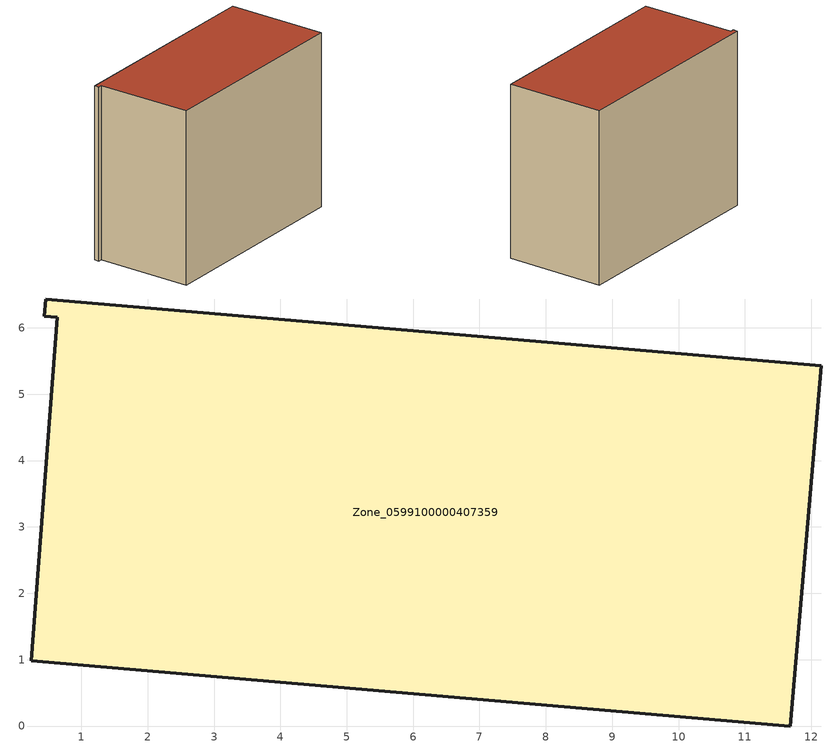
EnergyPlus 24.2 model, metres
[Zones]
Zone_0599100000407359
 floor ground (C_G): 0.25,0.98 0.64,6.16 0.45,6.18 0.47,6.43 12.15,5.43 11.68,0 z0
 wall outside (C_F): 11.68,0 12.15,5.43 0.47,6.43 0.45,6.18 0.64,6.16 0.25,0.98 11.68,0 z0:9.53
 roof outside (C_R): 0.64,6.16 0.25,0.98 11.68,0 12.15,5.43 0.47,6.43 0.45,6.18 z9.53
[BUILDING]
Pand.0599100000407359: North Axis=0; Terrain=City; Loads Convergence Tolerance Value=0.04; Temperature Convergence Tolerance Value=0.4; Solar Distribution=FullExterior; Maximum Number of Warmup Days=25; Minimum Number of Warmup Days=1
[Site:Location]
Rotterdam.The.Hague.AP_ZH_NLD Design_Conditions: Latitude=51.96; Longitude=4.45; Time Zone=1; Elevation=-4.5
[SITE:GROUNDTEMPERATURE:BUILDINGSURFACE]
18, 18, 18, 18, 18, 18, 18, 18, 18, 18, 18, 18
[MATERIAL] Thermal Absorptance=0.9; Solar Absorptance=0.7; Visible Absorptance=0.7
Name | Roughness | Thickness | Conductivity | Density | Specific Heat
G.TI.1992-2005 | MediumSmooth | 0.15 | 0.06 | 540 | 1210
F.TI.1992-2005 | Rough | 0.3 | 0.12 | 1920 | 840
R.TI.1992-2005 | MediumRough | 0.2 | 0.08 | 1500 | 1000
[CONSTRUCTION]
C_G: G.TI.1992-2005
C_F: F.TI.1992-2005
C_R: R.TI.1992-2005
[ZONE]
Zone_0599100000407359: Type=1; Multiplier=1; Ceiling Height=Autocalculate; Volume=Autocalculate; Floor Area=autocalculate; Part of Total Floor Area=Yes
[ZONEINFILTRATION:DESIGNFLOWRATE]
Infil_Zone_0599100000407359: Zone or ZoneList or Space or SpaceList=Zone_0599100000407359; Schedule=AlwaysOn; Design Flow Rate Calculation Method=Flow/Area; Flow Rate per Floor Area=0.0015; Constant Term Coefficient=1; Temperature Term Coefficient=0; Velocity Term Coefficient=0; Velocity Squared Term Coefficient=0
[HVACTEMPLATE:ZONE:IDEALLOADSAIRSYSTEM]
Zone_0599100000407359: Maximum Heating Supply Air Temperature=50; Minimum Cooling Supply Air Temperature=13; Maximum Heating Supply Air Humidity Ratio=0.0156; Minimum Cooling Supply Air Humidity Ratio=0.0077; Heating Limit=NoLimit; Cooling Limit=NoLimit; Dehumidification Control Type=ConstantSensibleHeatRatio; Cooling Sensible Heat Ratio=0.7; Dehumidification Setpoint=60; Humidification Control Type=None; Humidification Setpoint=30; Outdoor Air Method=None; Outdoor Air Flow Rate per Person=0.00944; Outdoor Air Flow Rate per Zone Floor Area=0; Outdoor Air Flow Rate per Zone=0; Demand Controlled Ventilation Type=None; Outdoor Air Economizer Type=NoEconomizer; Heat Recovery Type=None; Sensible Heat Recovery Effectiveness=0.7; Latent Heat Recovery Effectiveness=0.65
[ZONECONTROL:THERMOSTAT]
ThermostatControl_Zone_0599100000407359: Zone or ZoneList=Zone_0599100000407359; Control Type Schedule=DualSetpointControlType; Control 1=Thermostat_Zone_0599100000407359; Temperature Difference Between Cutout And Setpoint=0
[THERMOSTATSETPOINT:DUALSETPOINT]
Thermostat_Zone_0599100000407359: Heating Setpoint Temperature Schedule=HeatingSetpoint_Zone_0599100000407359; Cooling Setpoint Temperature Schedule=CoolingSetpoint_Zone_0599100000407359
[SCHEDULE:COMPACT]
HeatingSetpoint_Zone_0599100000407359: Through: 12/31, For: AllDays, Until: 24:00, 21
CoolingSetpoint_Zone_0599100000407359: Through: 12/31, For: AllDays, Until: 24:00, 24
DualSetpointControlType: Through: 12/31, For: AllDays, Until: 24:00, 4
AlwaysOn: Through: 12/31, For: AllDays, Until: 24:00, 1
